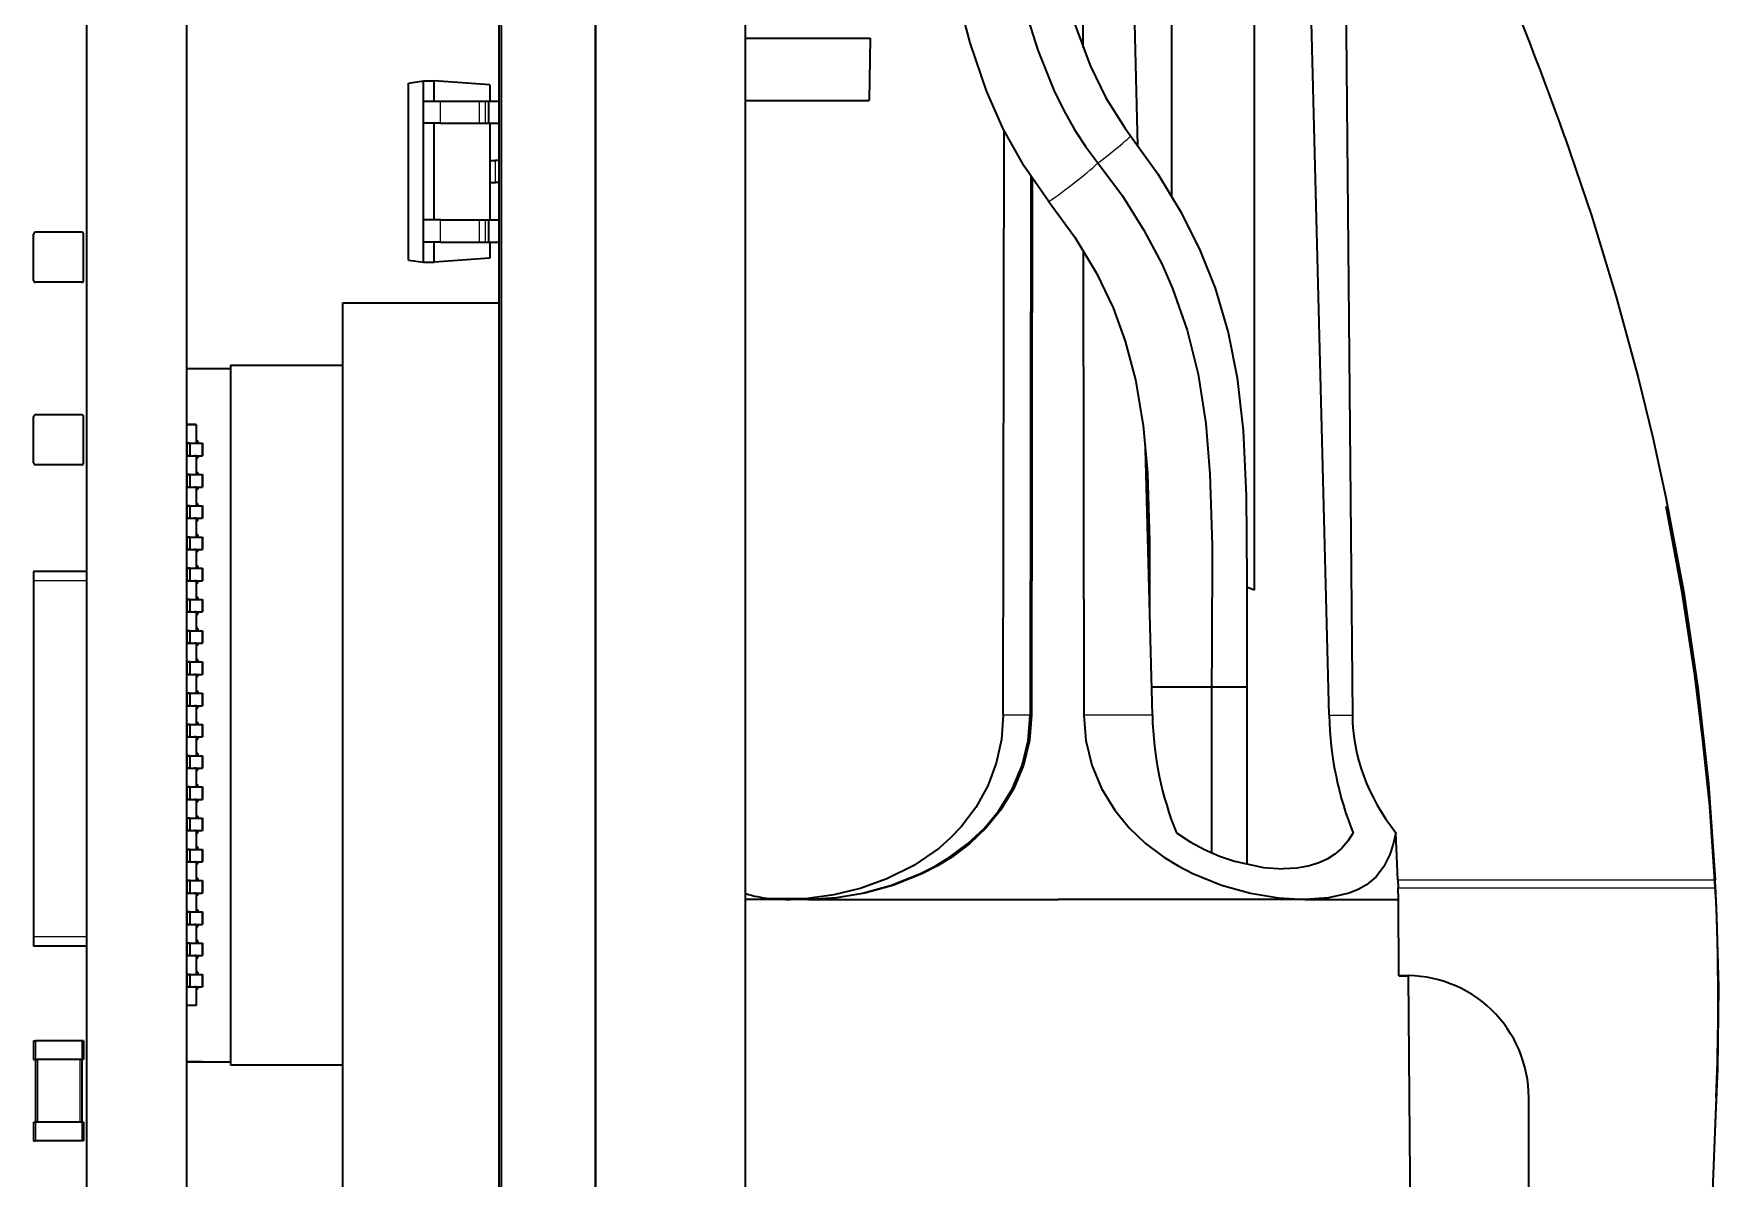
# Model space of a CAD drawing. Extents: x 370 to 946, y 143 to 764.
# Drawn here: x 582.49 to 609.45, y 654.5 to 672.83 of the extents above; entities that cross this region are included whole.
import ezdxf

# ---------------------------------------------------------------- set-up
doc = ezdxf.new("R2010")
doc.units = 0

msp = doc.modelspace()

# ---------------------------------------------------------------- linework, layer by layer
at = {"color": 7, "lineweight": 35, "ltscale": 0.152872}
msp.add_line((599.276, 678.719), (599.284, 672.604), dxfattribs=at)
at = {"color": 7, "lineweight": 35, "ltscale": 0.184614}
msp.add_line((600.165, 671.036), (599.978, 678.419), dxfattribs=at)
msp.add_line((600.165, 671.036), (599.978, 678.419), dxfattribs=at)
at = {"color": 7, "lineweight": 35, "ltscale": 0.204924}
msp.add_line((600.709, 670.222), (600.709, 678.419), dxfattribs=at)
at = {"color": 7, "lineweight": 35, "ltscale": 0.3625}
msp.add_line((602.025, 678.419), (602.025, 663.919), dxfattribs=at)
at = {"color": 7, "lineweight": 35, "ltscale": 0.412716}
msp.add_line((603.224, 661.915), (602.806, 678.419), dxfattribs=at)
at = {"color": 7, "lineweight": 35, "ltscale": 0.399861}
msp.add_line((603.452, 677.909), (603.598, 661.915), dxfattribs=at)
at = {"color": 7, "lineweight": 35}
for p, q in [((583.339, 647.419), (583.339, 676.419)), ((584.939, 647.419), (584.939, 676.419)), ((589.939, 647.419), (589.939, 676.419)), ((589.98, 647.419), (589.98, 676.419)), ((591.48, 676.419), (591.48, 647.419)), ((591.48, 647.419), (591.48, 676.419)), ((593.88, 676.419), (593.88, 647.419)), ((606.421, 630.908), (606.421, 655.795)), ((609.421, 655.795), (608.251, 626.669))]:
    msp.add_line(p, q, dxfattribs=at)
at = {"color": 7, "lineweight": 35, "ltscale": 0.05}
msp.add_line((593.88, 672.756), (595.88, 672.756), dxfattribs=at)
at = {"color": 7, "lineweight": 35, "ltscale": 0.025004}
msp.add_line((595.88, 672.756), (595.863, 671.756), dxfattribs=at)
at = {"color": 7, "lineweight": 35, "ltscale": 0.006059}
for p, q in [((588.489, 672.035), (588.729, 672.069)), ((588.489, 669.202), (588.729, 669.169))]:
    msp.add_line(p, q, dxfattribs=at)
at = {"color": 7, "lineweight": 35, "ltscale": 0.070813}
msp.add_line((588.489, 669.202), (588.489, 672.035), dxfattribs=at)
at = {"color": 7, "lineweight": 35, "ltscale": 0.004251}
for p, q in [((588.729, 672.069), (588.899, 672.069)), ((588.729, 669.169), (588.899, 669.169))]:
    msp.add_line(p, q, dxfattribs=at)
at = {"color": 7, "lineweight": 35, "ltscale": 0.008063}
for p, q in [((588.729, 671.746), (588.729, 672.069)), ((588.899, 671.746), (588.899, 672.069)), ((588.729, 669.169), (588.729, 669.491)), ((588.899, 669.169), (588.899, 669.491))]:
    msp.add_line(p, q, dxfattribs=at)
at = {"color": 7, "lineweight": 35, "ltscale": 0.022303}
for p, q in [((589.789, 672.006), (588.899, 672.069)), ((589.789, 669.231), (588.899, 669.169))]:
    msp.add_line(p, q, dxfattribs=at)
at = {"color": 7, "lineweight": 35, "ltscale": 0.006508}
for p, q in [((589.789, 672.006), (589.789, 671.746)), ((589.789, 669.491), (589.789, 669.231))]:
    msp.add_line(p, q, dxfattribs=at)
at = {"color": 7, "lineweight": 35, "ltscale": 0.00675}
for p, q in [((588.729, 671.746), (588.999, 671.746)), ((588.999, 671.391), (588.729, 671.391)), ((588.999, 669.846), (588.729, 669.846)), ((588.999, 669.491), (588.729, 669.491))]:
    msp.add_line(p, q, dxfattribs=at)
at = {"color": 7, "lineweight": 35, "ltscale": 0.008875}
for p, q in [((588.729, 671.391), (588.729, 671.746)), ((589.775, 671.391), (589.775, 671.746)), ((588.729, 669.491), (588.729, 669.846)), ((589.775, 669.491), (589.775, 669.846))]:
    msp.add_line(p, q, dxfattribs=at)
at = {"color": 7, "lineweight": 13, "ltscale": 0.008875}
for p, q in [((588.999, 671.391), (588.999, 671.746)), ((589.623, 671.391), (589.623, 671.746)), ((589.72, 671.391), (589.72, 671.746)), ((589.884, 670.441), (589.884, 670.796)), ((588.999, 669.491), (588.999, 669.846)), ((589.623, 669.491), (589.623, 669.846)), ((589.72, 669.491), (589.72, 669.846))]:
    msp.add_line(p, q, dxfattribs=at)
at = {"color": 7, "lineweight": 35, "ltscale": 0.015601}
for p, q in [((588.999, 671.746), (589.623, 671.746)), ((588.999, 671.391), (589.623, 671.391)), ((588.999, 669.846), (589.623, 669.846)), ((588.999, 669.491), (589.623, 669.491))]:
    msp.add_line(p, q, dxfattribs=at)
at = {"color": 7, "lineweight": 35, "ltscale": 0.002415}
for p, q in [((589.623, 671.746), (589.72, 671.746)), ((589.623, 671.391), (589.72, 671.391)), ((589.623, 669.846), (589.72, 669.846)), ((589.623, 669.491), (589.72, 669.491))]:
    msp.add_line(p, q, dxfattribs=at)
at = {"color": 7, "lineweight": 35, "ltscale": 0.001379}
for p, q in [((589.72, 671.746), (589.775, 671.746)), ((589.72, 671.391), (589.775, 671.391)), ((589.939, 670.796), (589.884, 670.796)), ((589.939, 670.441), (589.884, 670.441)), ((589.72, 669.846), (589.775, 669.846)), ((589.72, 669.491), (589.775, 669.491))]:
    msp.add_line(p, q, dxfattribs=at)
at = {"color": 7, "lineweight": 35, "ltscale": 0.004105}
for p, q in [((589.775, 671.746), (589.939, 671.746)), ((589.775, 671.391), (589.939, 671.391)), ((589.775, 669.846), (589.939, 669.846)), ((589.775, 669.491), (589.939, 669.491))]:
    msp.add_line(p, q, dxfattribs=at)
at = {"color": 7, "lineweight": 35, "ltscale": 0.049574}
msp.add_line((593.88, 671.756), (595.863, 671.756), dxfattribs=at)
at = {"color": 7, "lineweight": 35, "ltscale": 0.038625}
for p, q in [((588.729, 669.846), (588.729, 671.391)), ((588.899, 669.846), (588.899, 671.391)), ((589.789, 671.391), (589.789, 669.846))]:
    msp.add_line(p, q, dxfattribs=at)
at = {"color": 7, "lineweight": 35, "ltscale": 0.233881}
msp.add_line((598.008, 661.915), (598.024, 671.271), dxfattribs=at)
at = {"color": 7, "lineweight": 35, "ltscale": 0.002364}
for p, q in [((589.79, 670.796), (589.884, 670.796)), ((589.79, 670.441), (589.884, 670.441))]:
    msp.add_line(p, q, dxfattribs=at)
at = {"color": 7, "lineweight": 35, "ltscale": 0.215421}
msp.add_line((598.452, 670.533), (598.439, 661.916), dxfattribs=at)
at = {"color": 7, "lineweight": 35, "ltscale": 0.214665}
msp.add_line((598.473, 670.502), (598.46, 661.915), dxfattribs=at)
at = {"color": 7, "lineweight": 35, "ltscale": 0.0185}
for p, q in [((582.489, 668.876), (582.489, 669.616)), ((583.259, 669.646), (582.519, 669.646)), ((583.289, 668.876), (583.289, 669.616)), ((583.259, 668.846), (582.519, 668.846)), ((582.489, 665.955), (582.489, 666.695)), ((583.259, 666.725), (582.519, 666.725)), ((583.289, 665.955), (583.289, 666.695)), ((583.259, 665.925), (582.519, 665.925)), ((583.259, 656.704), (582.519, 656.704)), ((583.259, 656.404), (582.519, 656.404)), ((583.259, 655.404), (582.519, 655.404)), ((583.259, 655.104), (582.519, 655.104))]:
    msp.add_line(p, q, dxfattribs=at)
at = {"color": 7, "lineweight": 35, "ltscale": 0.186101}
msp.add_line((599.289, 669.359), (599.3, 661.915), dxfattribs=at)
at = {"color": 7, "lineweight": 35, "ltscale": 0.4}
msp.add_line((587.439, 652.519), (587.439, 668.519), dxfattribs=at)
at = {"color": 7, "lineweight": 35, "ltscale": 0.0625}
msp.add_line((587.439, 668.519), (589.939, 668.519), dxfattribs=at)
at = {"color": 7, "lineweight": 35, "ltscale": 0.0175}
for p, q in [((584.939, 667.469), (585.639, 667.469)), ((584.939, 667.469), (585.639, 667.469)), ((584.939, 656.369), (585.639, 656.369)), ((584.939, 656.369), (585.639, 656.369)), ((584.939, 656.369), (585.639, 656.369))]:
    msp.add_line(p, q, dxfattribs=at)
at = {"color": 7, "lineweight": 35, "ltscale": 0.022501}
msp.add_line((584.939, 666.569), (584.939, 667.469), dxfattribs=at)
msp.add_line((584.939, 666.569), (584.939, 667.469), dxfattribs=at)
at = {"color": 7, "lineweight": 35, "ltscale": 0.28}
msp.add_line((585.639, 667.519), (585.639, 656.319), dxfattribs=at)
at = {"color": 7, "lineweight": 35, "ltscale": 0.045}
for p, q in [((585.639, 667.519), (587.439, 667.519)), ((585.639, 656.319), (587.439, 656.319))]:
    msp.add_line(p, q, dxfattribs=at)
at = {"color": 7, "lineweight": 35, "ltscale": 0.003751}
for p, q in [((585.089, 666.569), (584.939, 666.569)), ((584.939, 666.569), (585.089, 666.569)), ((584.939, 666.569), (585.089, 666.569)), ((585.089, 666.569), (584.939, 666.569)), ((584.939, 666.569), (585.089, 666.569)), ((582.489, 664.219), (582.489, 664.069)), ((582.489, 658.369), (582.489, 658.219)), ((585.089, 657.269), (584.939, 657.269)), ((585.089, 657.269), (584.939, 657.269))]:
    msp.add_line(p, q, dxfattribs=at)
at = {"color": 7, "lineweight": 35, "ltscale": 0.006125}
for p, q in [((585.089, 666.569), (585.089, 666.324)), ((585.089, 666.569), (585.089, 666.324)), ((585.089, 657.514), (585.089, 657.269)), ((585.089, 657.514), (585.089, 657.269))]:
    msp.add_line(p, q, dxfattribs=at)
at = {"color": 7, "lineweight": 35, "ltscale": 0.001236}
for p, q in [((585.124, 666.289), (585.089, 666.324)), ((585.124, 666.289), (585.089, 666.324)), ((585.124, 666.289), (585.089, 666.324)), ((585.124, 665.789), (585.089, 665.824)), ((585.124, 665.789), (585.089, 665.824)), ((585.124, 665.789), (585.089, 665.824)), ((585.124, 665.289), (585.089, 665.324)), ((585.124, 665.289), (585.089, 665.324)), ((585.124, 665.289), (585.089, 665.324)), ((585.124, 664.789), (585.089, 664.824)), ((585.089, 664.824), (585.124, 664.789)), ((585.124, 664.789), (585.089, 664.824)), ((585.124, 664.289), (585.089, 664.324)), ((585.124, 664.289), (585.089, 664.324)), ((585.124, 664.289), (585.089, 664.324)), ((585.124, 663.789), (585.089, 663.824)), ((585.089, 663.824), (585.124, 663.789)), ((585.124, 663.789), (585.089, 663.824)), ((585.124, 663.289), (585.089, 663.324)), ((585.124, 663.289), (585.089, 663.324)), ((585.124, 663.289), (585.089, 663.324)), ((585.124, 662.789), (585.089, 662.824)), ((585.124, 662.789), (585.089, 662.824)), ((585.124, 662.789), (585.089, 662.824)), ((585.124, 662.289), (585.089, 662.324)), ((585.124, 662.289), (585.089, 662.324)), ((585.124, 662.289), (585.089, 662.324)), ((585.124, 661.789), (585.089, 661.824)), ((585.124, 661.789), (585.089, 661.824)), ((585.124, 661.789), (585.089, 661.824)), ((585.124, 661.289), (585.089, 661.324)), ((585.124, 661.289), (585.089, 661.324)), ((585.124, 661.289), (585.089, 661.324)), ((585.124, 660.789), (585.089, 660.824)), ((585.124, 660.789), (585.089, 660.824)), ((585.124, 660.789), (585.089, 660.824)), ((585.124, 660.289), (585.089, 660.324)), ((585.124, 660.289), (585.089, 660.324)), ((585.124, 660.289), (585.089, 660.324)), ((585.124, 659.789), (585.089, 659.824)), ((585.124, 659.789), (585.089, 659.824)), ((585.124, 659.789), (585.089, 659.824)), ((585.124, 659.289), (585.089, 659.324)), ((585.124, 659.289), (585.089, 659.324)), ((585.124, 659.289), (585.089, 659.324)), ((585.124, 658.789), (585.089, 658.824)), ((585.124, 658.789), (585.089, 658.824)), ((585.124, 658.789), (585.089, 658.824)), ((585.124, 658.289), (585.089, 658.324)), ((585.124, 658.289), (585.089, 658.324)), ((585.124, 658.289), (585.089, 658.324)), ((585.124, 657.789), (585.089, 657.824)), ((585.124, 657.789), (585.089, 657.824)), ((585.124, 657.789), (585.089, 657.824))]:
    msp.add_line(p, q, dxfattribs=at)
at = {"color": 7, "lineweight": 35, "ltscale": 0.001375}
for p, q in [((585.089, 666.324), (585.089, 666.269)), ((585.089, 666.324), (585.089, 666.269)), ((585.089, 666.069), (585.089, 666.014)), ((585.089, 666.069), (585.089, 666.014)), ((585.089, 665.824), (585.089, 665.769)), ((585.089, 665.824), (585.089, 665.769)), ((585.089, 665.569), (585.089, 665.514)), ((585.089, 665.569), (585.089, 665.514)), ((585.089, 665.324), (585.089, 665.269)), ((585.089, 665.324), (585.089, 665.269)), ((585.089, 665.069), (585.089, 665.014)), ((585.089, 665.069), (585.089, 665.014)), ((585.089, 664.824), (585.089, 664.769)), ((585.089, 664.824), (585.089, 664.769)), ((585.089, 664.569), (585.089, 664.514)), ((585.089, 664.569), (585.089, 664.514)), ((585.089, 664.324), (585.089, 664.269)), ((585.089, 664.324), (585.089, 664.269)), ((585.089, 664.069), (585.089, 664.014)), ((585.089, 664.069), (585.089, 664.014)), ((585.089, 663.824), (585.089, 663.769)), ((585.089, 663.824), (585.089, 663.769)), ((585.089, 663.569), (585.089, 663.514)), ((585.089, 663.569), (585.089, 663.514)), ((585.089, 663.324), (585.089, 663.269)), ((585.089, 663.324), (585.089, 663.269)), ((585.089, 663.069), (585.089, 663.014)), ((585.089, 663.069), (585.089, 663.014)), ((585.089, 662.824), (585.089, 662.769)), ((585.089, 662.824), (585.089, 662.769)), ((585.089, 662.569), (585.089, 662.514)), ((585.089, 662.569), (585.089, 662.514)), ((585.089, 662.324), (585.089, 662.269)), ((585.089, 662.324), (585.089, 662.269)), ((585.089, 662.069), (585.089, 662.014)), ((585.089, 662.069), (585.089, 662.014)), ((585.089, 661.824), (585.089, 661.769)), ((585.089, 661.824), (585.089, 661.769)), ((585.089, 661.569), (585.089, 661.514)), ((585.089, 661.569), (585.089, 661.514)), ((585.089, 661.324), (585.089, 661.269)), ((585.089, 661.324), (585.089, 661.269)), ((585.089, 661.069), (585.089, 661.014)), ((585.089, 661.069), (585.089, 661.014)), ((585.089, 660.824), (585.089, 660.769)), ((585.089, 660.824), (585.089, 660.769)), ((585.089, 660.569), (585.089, 660.514)), ((585.089, 660.569), (585.089, 660.514)), ((585.089, 660.324), (585.089, 660.269)), ((585.089, 660.324), (585.089, 660.269)), ((585.089, 660.069), (585.089, 660.014)), ((585.089, 660.069), (585.089, 660.014)), ((585.089, 659.824), (585.089, 659.769)), ((585.089, 659.824), (585.089, 659.769)), ((585.089, 659.569), (585.089, 659.514)), ((585.089, 659.569), (585.089, 659.514)), ((585.089, 659.324), (585.089, 659.269)), ((585.089, 659.324), (585.089, 659.269)), ((585.089, 659.069), (585.089, 659.014)), ((585.089, 659.069), (585.089, 659.014)), ((585.089, 658.824), (585.089, 658.769)), ((585.089, 658.824), (585.089, 658.769)), ((585.089, 658.569), (585.089, 658.514)), ((585.089, 658.569), (585.089, 658.514)), ((585.089, 658.324), (585.089, 658.269)), ((585.089, 658.324), (585.089, 658.269)), ((585.089, 658.069), (585.089, 658.014)), ((585.089, 658.069), (585.089, 658.014)), ((585.089, 657.824), (585.089, 657.769)), ((585.089, 657.824), (585.089, 657.769)), ((585.089, 657.569), (585.089, 657.514)), ((585.089, 657.569), (585.089, 657.514))]:
    msp.add_line(p, q, dxfattribs=at)
at = {"color": 7, "lineweight": 35, "ltscale": 0.00125}
for p, q in [((584.989, 666.269), (584.939, 666.269)), ((584.939, 666.269), (584.989, 666.269)), ((584.989, 666.069), (584.939, 666.069)), ((584.939, 666.069), (584.989, 666.069)), ((584.939, 666.069), (584.989, 666.069)), ((584.989, 665.769), (584.939, 665.769)), ((584.939, 665.769), (584.989, 665.769)), ((584.989, 665.569), (584.939, 665.569)), ((584.939, 665.569), (584.989, 665.569)), ((584.939, 665.569), (584.989, 665.569)), ((584.989, 665.269), (584.939, 665.269)), ((584.939, 665.269), (584.989, 665.269)), ((584.989, 665.069), (584.939, 665.069)), ((584.939, 665.069), (584.989, 665.069)), ((584.939, 665.069), (584.989, 665.069)), ((584.989, 664.769), (584.939, 664.769)), ((584.939, 664.769), (584.989, 664.769)), ((584.939, 664.569), (584.989, 664.569)), ((584.989, 664.569), (584.939, 664.569)), ((584.939, 664.569), (584.989, 664.569)), ((584.989, 664.269), (584.939, 664.269)), ((584.939, 664.269), (584.989, 664.269)), ((584.989, 664.069), (584.939, 664.069)), ((584.939, 664.069), (584.989, 664.069)), ((584.939, 664.069), (584.989, 664.069)), ((584.989, 663.769), (584.939, 663.769)), ((584.939, 663.769), (584.989, 663.769)), ((584.989, 663.569), (584.939, 663.569)), ((584.939, 663.569), (584.989, 663.569)), ((584.939, 663.569), (584.989, 663.569)), ((584.939, 663.269), (584.989, 663.269)), ((584.989, 663.269), (584.939, 663.269)), ((584.939, 663.069), (584.989, 663.069)), ((584.989, 663.069), (584.939, 663.069)), ((584.939, 663.069), (584.989, 663.069)), ((584.989, 662.769), (584.939, 662.769)), ((584.939, 662.769), (584.989, 662.769)), ((584.939, 662.569), (584.989, 662.569)), ((584.939, 662.569), (584.989, 662.569)), ((584.989, 662.569), (584.939, 662.569)), ((584.989, 662.269), (584.939, 662.269)), ((584.939, 662.269), (584.989, 662.269)), ((584.989, 662.069), (584.939, 662.069)), ((584.939, 662.069), (584.989, 662.069)), ((584.939, 662.069), (584.989, 662.069)), ((584.989, 661.769), (584.939, 661.769)), ((584.939, 661.769), (584.989, 661.769)), ((584.989, 661.569), (584.939, 661.569)), ((584.939, 661.569), (584.989, 661.569)), ((584.939, 661.569), (584.989, 661.569)), ((584.939, 661.269), (584.989, 661.269)), ((584.989, 661.269), (584.939, 661.269)), ((584.939, 661.069), (584.989, 661.069)), ((584.939, 661.069), (584.989, 661.069)), ((584.989, 661.069), (584.939, 661.069)), ((584.939, 660.769), (584.989, 660.769)), ((584.989, 660.769), (584.939, 660.769)), ((584.939, 660.569), (584.989, 660.569)), ((584.939, 660.569), (584.989, 660.569)), ((584.989, 660.569), (584.939, 660.569)), ((584.939, 660.269), (584.989, 660.269)), ((584.989, 660.269), (584.939, 660.269)), ((584.939, 660.069), (584.989, 660.069)), ((584.939, 660.069), (584.989, 660.069)), ((584.989, 660.069), (584.939, 660.069)), ((584.939, 659.769), (584.989, 659.769)), ((584.989, 659.769), (584.939, 659.769)), ((584.939, 659.569), (584.989, 659.569)), ((584.939, 659.569), (584.989, 659.569)), ((584.989, 659.569), (584.939, 659.569)), ((584.989, 659.269), (584.939, 659.269)), ((584.939, 659.269), (584.989, 659.269)), ((584.989, 659.069), (584.939, 659.069)), ((584.939, 659.069), (584.989, 659.069)), ((584.939, 659.069), (584.989, 659.069)), ((584.989, 658.769), (584.939, 658.769)), ((584.939, 658.769), (584.989, 658.769)), ((584.989, 658.569), (584.939, 658.569)), ((584.939, 658.569), (584.989, 658.569)), ((584.939, 658.569), (584.989, 658.569)), ((584.989, 658.269), (584.939, 658.269)), ((584.939, 658.269), (584.989, 658.269)), ((584.989, 658.069), (584.939, 658.069)), ((584.939, 658.069), (584.989, 658.069)), ((584.939, 658.069), (584.989, 658.069)), ((584.989, 657.769), (584.939, 657.769)), ((584.939, 657.769), (584.989, 657.769)), ((584.989, 657.569), (584.939, 657.569)), ((584.939, 657.569), (584.989, 657.569)), ((584.939, 657.569), (584.989, 657.569))]:
    msp.add_line(p, q, dxfattribs=at)
at = {"color": 7, "lineweight": 35, "ltscale": 0.005}
for p, q in [((584.939, 666.269), (584.939, 666.069)), ((584.939, 666.269), (584.939, 666.069)), ((584.989, 666.269), (585.189, 666.269)), ((584.989, 666.269), (584.989, 666.069)), ((584.989, 666.269), (584.989, 666.069)), ((584.989, 666.269), (585.189, 666.269)), ((584.989, 666.069), (585.189, 666.069)), ((584.989, 666.069), (585.189, 666.069)), ((585.189, 666.269), (585.189, 666.069)), ((585.189, 666.269), (585.189, 666.069)), ((585.189, 666.069), (585.189, 666.269)), ((584.939, 665.769), (584.939, 665.569)), ((584.939, 665.769), (584.939, 665.569)), ((584.989, 665.769), (585.189, 665.769)), ((584.989, 665.769), (584.989, 665.569)), ((584.989, 665.769), (585.189, 665.769)), ((584.989, 665.769), (584.989, 665.569)), ((585.189, 665.769), (585.189, 665.569)), ((585.189, 665.769), (585.189, 665.569)), ((585.189, 665.569), (585.189, 665.769)), ((584.989, 665.569), (585.189, 665.569)), ((584.989, 665.569), (585.189, 665.569)), ((584.939, 665.269), (584.939, 665.069)), ((584.939, 665.269), (584.939, 665.069)), ((584.989, 665.269), (585.189, 665.269)), ((584.989, 665.269), (584.989, 665.069)), ((584.989, 665.269), (585.189, 665.269)), ((584.989, 665.269), (584.989, 665.069)), ((585.189, 665.269), (585.189, 665.069)), ((585.189, 665.269), (585.189, 665.069)), ((585.189, 665.069), (585.189, 665.269)), ((584.989, 665.069), (585.189, 665.069)), ((584.989, 665.069), (585.189, 665.069)), ((584.939, 664.769), (584.939, 664.569)), ((584.939, 664.769), (584.939, 664.569)), ((584.989, 664.769), (585.189, 664.769)), ((584.989, 664.769), (584.989, 664.569)), ((584.989, 664.769), (585.189, 664.769)), ((584.989, 664.769), (584.989, 664.569)), ((585.189, 664.769), (585.189, 664.569)), ((585.189, 664.769), (585.189, 664.569)), ((585.189, 664.569), (585.189, 664.769)), ((584.989, 664.569), (585.189, 664.569)), ((584.989, 664.569), (585.189, 664.569)), ((584.939, 664.269), (584.939, 664.069)), ((584.939, 664.269), (584.939, 664.069)), ((584.989, 664.269), (585.189, 664.269)), ((584.989, 664.269), (584.989, 664.069)), ((584.989, 664.269), (585.189, 664.269)), ((584.989, 664.269), (584.989, 664.069)), ((585.189, 664.269), (585.189, 664.069)), ((585.189, 664.269), (585.189, 664.069)), ((585.189, 664.069), (585.189, 664.269)), ((584.989, 664.069), (585.189, 664.069)), ((584.989, 664.069), (585.189, 664.069)), ((584.939, 663.769), (584.939, 663.569)), ((584.939, 663.769), (584.939, 663.569)), ((584.989, 663.769), (585.189, 663.769)), ((584.989, 663.769), (584.989, 663.569)), ((584.989, 663.769), (585.189, 663.769)), ((584.989, 663.769), (584.989, 663.569)), ((585.189, 663.769), (585.189, 663.569)), ((585.189, 663.769), (585.189, 663.569)), ((585.189, 663.569), (585.189, 663.769)), ((584.989, 663.569), (585.189, 663.569)), ((584.989, 663.569), (585.189, 663.569)), ((584.939, 663.269), (584.939, 663.069)), ((584.939, 663.269), (584.939, 663.069)), ((584.989, 663.269), (584.989, 663.069)), ((584.989, 663.269), (584.989, 663.069)), ((584.989, 663.269), (585.189, 663.269)), ((584.989, 663.269), (585.189, 663.269)), ((585.189, 663.269), (585.189, 663.069)), ((585.189, 663.269), (585.189, 663.069)), ((585.189, 663.069), (585.189, 663.269)), ((584.989, 663.069), (585.189, 663.069)), ((584.989, 663.069), (585.189, 663.069)), ((584.939, 662.769), (584.939, 662.569)), ((584.939, 662.769), (584.939, 662.569)), ((584.989, 662.769), (585.189, 662.769)), ((584.989, 662.769), (584.989, 662.569)), ((584.989, 662.769), (584.989, 662.569)), ((584.989, 662.769), (585.189, 662.769)), ((584.989, 662.569), (585.189, 662.569)), ((584.989, 662.569), (585.189, 662.569)), ((585.189, 662.769), (585.189, 662.569)), ((585.189, 662.769), (585.189, 662.569)), ((585.189, 662.569), (585.189, 662.769)), ((584.939, 662.269), (584.939, 662.069)), ((584.939, 662.269), (584.939, 662.069)), ((584.989, 662.269), (585.189, 662.269)), ((584.989, 662.269), (584.989, 662.069)), ((584.989, 662.269), (584.989, 662.069)), ((584.989, 662.269), (585.189, 662.269)), ((585.189, 662.269), (585.189, 662.069)), ((585.189, 662.269), (585.189, 662.069)), ((585.189, 662.069), (585.189, 662.269)), ((584.989, 662.069), (585.189, 662.069)), ((584.989, 662.069), (585.189, 662.069)), ((584.939, 661.769), (584.939, 661.569)), ((584.939, 661.769), (584.939, 661.569)), ((584.989, 661.769), (585.189, 661.769)), ((584.989, 661.769), (584.989, 661.569)), ((584.989, 661.769), (584.989, 661.569)), ((584.989, 661.769), (585.189, 661.769)), ((585.189, 661.769), (585.189, 661.569)), ((585.189, 661.769), (585.189, 661.569)), ((585.189, 661.569), (585.189, 661.769)), ((584.989, 661.569), (585.189, 661.569)), ((584.989, 661.569), (585.189, 661.569)), ((584.939, 661.269), (584.939, 661.069)), ((584.939, 661.269), (584.939, 661.069)), ((584.989, 661.269), (584.989, 661.069)), ((584.989, 661.269), (584.989, 661.069)), ((584.989, 661.269), (585.189, 661.269)), ((584.989, 661.269), (585.189, 661.269)), ((585.189, 661.269), (585.189, 661.069)), ((585.189, 661.269), (585.189, 661.069)), ((585.189, 661.069), (585.189, 661.269)), ((584.989, 661.069), (585.189, 661.069)), ((584.989, 661.069), (585.189, 661.069)), ((584.939, 660.769), (584.939, 660.569)), ((584.939, 660.769), (584.939, 660.569)), ((584.989, 660.769), (584.989, 660.569)), ((584.989, 660.769), (584.989, 660.569)), ((584.989, 660.769), (585.189, 660.769)), ((584.989, 660.769), (585.189, 660.769)), ((585.189, 660.769), (585.189, 660.569)), ((585.189, 660.769), (585.189, 660.569)), ((585.189, 660.569), (585.189, 660.769)), ((584.989, 660.569), (585.189, 660.569)), ((584.989, 660.569), (585.189, 660.569)), ((584.939, 660.269), (584.939, 660.069)), ((584.939, 660.269), (584.939, 660.069)), ((584.989, 660.269), (584.989, 660.069)), ((584.989, 660.269), (585.189, 660.269)), ((584.989, 660.269), (584.989, 660.069)), ((584.989, 660.269), (585.189, 660.269)), ((585.189, 660.269), (585.189, 660.069)), ((585.189, 660.269), (585.189, 660.069)), ((585.189, 660.069), (585.189, 660.269)), ((584.989, 660.069), (585.189, 660.069)), ((584.989, 660.069), (585.189, 660.069)), ((584.939, 659.769), (584.939, 659.569)), ((584.939, 659.769), (584.939, 659.569)), ((584.989, 659.769), (584.989, 659.569)), ((584.989, 659.769), (585.189, 659.769)), ((584.989, 659.769), (584.989, 659.569)), ((584.989, 659.769), (585.189, 659.769)), ((584.989, 659.569), (585.189, 659.569)), ((584.989, 659.569), (585.189, 659.569)), ((585.189, 659.769), (585.189, 659.569)), ((585.189, 659.769), (585.189, 659.569)), ((585.189, 659.569), (585.189, 659.769)), ((584.939, 659.269), (584.939, 659.069)), ((584.939, 659.269), (584.939, 659.069)), ((584.989, 659.269), (585.189, 659.269)), ((584.989, 659.269), (584.989, 659.069)), ((584.989, 659.269), (584.989, 659.069)), ((584.989, 659.269), (585.189, 659.269)), ((584.989, 659.069), (585.189, 659.069)), ((584.989, 659.069), (585.189, 659.069)), ((585.189, 659.069), (585.189, 659.269)), ((585.189, 659.269), (585.189, 659.069)), ((585.189, 659.269), (585.189, 659.069)), ((584.939, 658.769), (584.939, 658.569)), ((584.939, 658.769), (584.939, 658.569)), ((584.989, 658.769), (585.189, 658.769)), ((584.989, 658.769), (584.989, 658.569)), ((584.989, 658.769), (585.189, 658.769)), ((584.989, 658.769), (584.989, 658.569)), ((585.189, 658.569), (585.189, 658.769)), ((585.189, 658.769), (585.189, 658.569)), ((585.189, 658.769), (585.189, 658.569)), ((584.989, 658.569), (585.189, 658.569)), ((584.989, 658.569), (585.189, 658.569)), ((584.939, 658.269), (584.939, 658.069)), ((584.939, 658.269), (584.939, 658.069)), ((584.989, 658.269), (585.189, 658.269)), ((584.989, 658.269), (584.989, 658.069)), ((584.989, 658.269), (584.989, 658.069)), ((584.989, 658.269), (585.189, 658.269)), ((585.189, 658.069), (585.189, 658.269)), ((585.189, 658.269), (585.189, 658.069)), ((585.189, 658.269), (585.189, 658.069)), ((584.989, 658.069), (585.189, 658.069)), ((584.989, 658.069), (585.189, 658.069)), ((584.939, 657.769), (584.939, 657.569)), ((584.939, 657.769), (584.939, 657.569)), ((584.989, 657.769), (585.189, 657.769)), ((584.989, 657.769), (584.989, 657.569)), ((584.989, 657.769), (585.189, 657.769)), ((584.989, 657.769), (584.989, 657.569)), ((585.189, 657.569), (585.189, 657.769)), ((585.189, 657.769), (585.189, 657.569)), ((585.189, 657.769), (585.189, 657.569)), ((584.989, 657.569), (585.189, 657.569)), ((584.989, 657.569), (585.189, 657.569))]:
    msp.add_line(p, q, dxfattribs=at)
at = {"color": 7, "lineweight": 35, "ltscale": 0.003038}
for p, q in [((584.939, 666.069), (585.061, 666.069)), ((584.939, 666.069), (585.061, 666.069)), ((584.939, 665.569), (585.061, 665.569)), ((584.939, 665.569), (585.061, 665.569)), ((584.939, 665.069), (585.061, 665.069)), ((584.939, 665.069), (585.061, 665.069)), ((584.939, 664.569), (585.061, 664.569)), ((584.939, 664.569), (585.061, 664.569)), ((584.939, 664.069), (585.061, 664.069)), ((584.939, 664.069), (585.061, 664.069)), ((584.939, 663.569), (585.061, 663.569)), ((584.939, 663.569), (585.061, 663.569)), ((584.939, 663.069), (585.061, 663.069)), ((584.939, 663.069), (585.061, 663.069)), ((584.939, 662.569), (585.061, 662.569)), ((584.939, 662.569), (585.061, 662.569)), ((584.939, 662.069), (585.061, 662.069)), ((584.939, 662.069), (585.061, 662.069)), ((584.939, 661.569), (585.061, 661.569)), ((584.939, 661.569), (585.061, 661.569)), ((584.939, 661.069), (585.061, 661.069)), ((584.939, 661.069), (585.061, 661.069)), ((584.939, 660.569), (585.061, 660.569)), ((584.939, 660.569), (585.061, 660.569)), ((584.939, 660.069), (585.061, 660.069)), ((584.939, 660.069), (585.061, 660.069)), ((584.939, 659.569), (585.061, 659.569)), ((584.939, 659.569), (585.061, 659.569)), ((584.939, 659.069), (585.061, 659.069)), ((584.939, 659.069), (585.061, 659.069)), ((584.939, 658.569), (585.061, 658.569)), ((584.939, 658.569), (585.061, 658.569)), ((584.939, 658.069), (585.061, 658.069)), ((584.939, 658.069), (585.061, 658.069)), ((584.939, 657.569), (585.061, 657.569)), ((584.939, 657.569), (585.061, 657.569))]:
    msp.add_line(p, q, dxfattribs=at)
at = {"color": 7, "lineweight": 35, "ltscale": 0.002504}
for p, q in [((584.989, 666.069), (585.09, 666.069)), ((584.989, 665.569), (585.09, 665.569)), ((584.989, 664.569), (585.09, 664.569)), ((584.989, 663.569), (585.09, 663.569)), ((584.989, 663.069), (585.09, 663.069)), ((584.989, 662.569), (585.09, 662.569)), ((584.989, 662.069), (585.09, 662.069)), ((584.989, 661.569), (585.09, 661.569)), ((584.989, 661.069), (585.09, 661.069)), ((584.989, 660.569), (585.09, 660.569)), ((584.989, 660.069), (585.09, 660.069)), ((584.989, 659.569), (585.09, 659.569)), ((584.989, 659.069), (585.09, 659.069)), ((584.989, 658.569), (585.09, 658.569)), ((584.989, 658.069), (585.09, 658.069)), ((584.989, 657.569), (585.09, 657.569))]:
    msp.add_line(p, q, dxfattribs=at)
at = {"color": 7, "lineweight": 35, "ltscale": 0.000712585}
for p, q in [((585.061, 666.069), (585.089, 666.069)), ((585.089, 666.069), (585.061, 666.069)), ((585.061, 665.569), (585.089, 665.569)), ((585.089, 665.569), (585.061, 665.569)), ((585.061, 665.069), (585.089, 665.069)), ((585.089, 665.069), (585.061, 665.069)), ((585.061, 664.569), (585.089, 664.569)), ((585.089, 664.569), (585.061, 664.569)), ((585.061, 664.069), (585.089, 664.069)), ((585.089, 664.069), (585.061, 664.069)), ((585.061, 663.569), (585.089, 663.569)), ((585.089, 663.569), (585.061, 663.569)), ((585.089, 663.069), (585.061, 663.069)), ((585.061, 663.069), (585.089, 663.069)), ((585.061, 662.569), (585.089, 662.569)), ((585.089, 662.569), (585.061, 662.569)), ((585.061, 662.069), (585.089, 662.069)), ((585.089, 662.069), (585.061, 662.069)), ((585.061, 661.569), (585.089, 661.569)), ((585.089, 661.569), (585.061, 661.569)), ((585.089, 661.069), (585.061, 661.069)), ((585.061, 661.069), (585.089, 661.069)), ((585.089, 660.569), (585.061, 660.569)), ((585.061, 660.569), (585.089, 660.569)), ((585.089, 660.069), (585.061, 660.069)), ((585.061, 660.069), (585.089, 660.069)), ((585.089, 659.569), (585.061, 659.569)), ((585.061, 659.569), (585.089, 659.569)), ((585.061, 659.069), (585.089, 659.069)), ((585.089, 659.069), (585.061, 659.069)), ((585.061, 658.569), (585.089, 658.569)), ((585.089, 658.569), (585.061, 658.569)), ((585.061, 658.069), (585.089, 658.069)), ((585.089, 658.069), (585.061, 658.069)), ((585.061, 657.569), (585.089, 657.569)), ((585.089, 657.569), (585.061, 657.569))]:
    msp.add_line(p, q, dxfattribs=at)
at = {"color": 7, "lineweight": 35, "ltscale": 0.000874394}
for p, q in [((585.089, 666.069), (585.124, 666.068)), ((585.089, 665.569), (585.124, 665.568)), ((585.089, 664.769), (585.124, 664.769)), ((585.089, 663.769), (585.124, 663.769)), ((585.089, 658.569), (585.124, 658.568)), ((585.089, 658.069), (585.124, 658.068)), ((585.089, 657.569), (585.124, 657.568))]:
    msp.add_line(p, q, dxfattribs=at)
at = {"color": 7, "lineweight": 35, "ltscale": 0.00127}
for p, q in [((585.089, 666.014), (585.124, 666.05)), ((585.124, 666.05), (585.089, 666.014)), ((585.089, 665.514), (585.124, 665.55)), ((585.124, 665.55), (585.089, 665.514)), ((585.124, 664.787), (585.089, 664.824)), ((585.124, 663.787), (585.089, 663.824)), ((585.124, 659.05), (585.089, 659.014)), ((585.124, 658.55), (585.089, 658.514)), ((585.089, 658.514), (585.124, 658.55)), ((585.089, 658.014), (585.124, 658.05)), ((585.089, 657.514), (585.124, 657.55))]:
    msp.add_line(p, q, dxfattribs=at)
at = {"color": 7, "lineweight": 35, "ltscale": 0.001238}
for p, q in [((585.089, 666.014), (585.124, 666.049)), ((585.089, 666.014), (585.124, 666.049)), ((585.089, 665.514), (585.124, 665.549)), ((585.089, 665.514), (585.124, 665.549)), ((585.089, 665.014), (585.124, 665.049)), ((585.089, 665.014), (585.124, 665.049)), ((585.089, 664.514), (585.124, 664.549)), ((585.089, 664.514), (585.124, 664.549)), ((585.089, 664.014), (585.124, 664.049)), ((585.089, 664.014), (585.124, 664.049)), ((585.089, 663.514), (585.124, 663.549)), ((585.089, 663.514), (585.124, 663.549)), ((585.089, 663.014), (585.124, 663.049)), ((585.089, 663.014), (585.124, 663.049)), ((585.089, 662.514), (585.124, 662.549)), ((585.089, 662.514), (585.124, 662.549)), ((585.089, 662.014), (585.124, 662.049)), ((585.089, 662.014), (585.124, 662.049)), ((585.089, 661.514), (585.124, 661.549)), ((585.089, 661.514), (585.124, 661.549)), ((585.089, 661.014), (585.124, 661.049)), ((585.089, 661.014), (585.124, 661.049)), ((585.089, 660.514), (585.124, 660.549)), ((585.089, 660.514), (585.124, 660.549)), ((585.089, 660.014), (585.124, 660.049)), ((585.089, 660.014), (585.124, 660.049)), ((585.089, 659.514), (585.124, 659.549)), ((585.089, 659.514), (585.124, 659.549)), ((585.089, 659.014), (585.124, 659.049)), ((585.089, 659.014), (585.124, 659.049)), ((585.089, 658.514), (585.124, 658.549)), ((585.089, 658.514), (585.124, 658.549)), ((585.089, 658.014), (585.124, 658.049)), ((585.089, 658.014), (585.124, 658.049)), ((585.089, 657.514), (585.124, 657.549)), ((585.089, 657.514), (585.124, 657.549))]:
    msp.add_line(p, q, dxfattribs=at)
at = {"color": 7, "lineweight": 35, "ltscale": 0.00036253}
for p, q in [((585.114, 666.299), (585.124, 666.289)), ((585.114, 665.799), (585.124, 665.789)), ((585.114, 665.299), (585.124, 665.289)), ((585.114, 664.299), (585.124, 664.289)), ((585.114, 663.299), (585.124, 663.289)), ((585.114, 662.799), (585.124, 662.789)), ((585.114, 662.299), (585.124, 662.289)), ((585.114, 661.799), (585.124, 661.789)), ((585.114, 661.299), (585.124, 661.289)), ((585.114, 660.799), (585.124, 660.789)), ((585.114, 660.299), (585.124, 660.289)), ((585.114, 659.799), (585.124, 659.789)), ((585.114, 659.299), (585.124, 659.289)), ((585.114, 658.799), (585.124, 658.789)), ((585.114, 658.299), (585.124, 658.289))]:
    msp.add_line(p, q, dxfattribs=at)
at = {"color": 7, "lineweight": 35, "ltscale": 0.000500488}
for p, q in [((585.124, 666.269), (585.124, 666.289)), ((585.124, 666.269), (585.124, 666.289)), ((585.124, 665.769), (585.124, 665.789)), ((585.124, 665.769), (585.124, 665.789)), ((585.124, 665.269), (585.124, 665.289)), ((585.124, 665.269), (585.124, 665.289)), ((585.124, 664.769), (585.124, 664.789)), ((585.124, 664.769), (585.124, 664.789)), ((585.124, 664.269), (585.124, 664.289)), ((585.124, 664.269), (585.124, 664.289)), ((585.124, 663.769), (585.124, 663.789)), ((585.124, 663.769), (585.124, 663.789)), ((585.124, 663.269), (585.124, 663.289)), ((585.124, 663.269), (585.124, 663.289)), ((585.124, 662.769), (585.124, 662.789)), ((585.124, 662.769), (585.124, 662.789)), ((585.124, 662.269), (585.124, 662.289)), ((585.124, 662.269), (585.124, 662.289)), ((585.124, 661.769), (585.124, 661.789)), ((585.124, 661.769), (585.124, 661.789)), ((585.124, 661.269), (585.124, 661.289)), ((585.124, 661.269), (585.124, 661.289)), ((585.124, 660.769), (585.124, 660.789)), ((585.124, 660.769), (585.124, 660.789)), ((585.124, 660.269), (585.124, 660.289)), ((585.124, 660.269), (585.124, 660.289)), ((585.124, 659.769), (585.124, 659.789)), ((585.124, 659.769), (585.124, 659.789)), ((585.124, 659.269), (585.124, 659.289)), ((585.124, 659.269), (585.124, 659.289)), ((585.124, 658.769), (585.124, 658.789)), ((585.124, 658.769), (585.124, 658.789)), ((585.124, 658.269), (585.124, 658.289)), ((585.124, 658.269), (585.124, 658.289)), ((585.124, 657.769), (585.124, 657.789)), ((585.124, 657.769), (585.124, 657.789))]:
    msp.add_line(p, q, dxfattribs=at)
at = {"color": 7, "lineweight": 35, "ltscale": 0.000498962}
for p, q in [((585.124, 666.049), (585.124, 666.069)), ((585.124, 666.049), (585.124, 666.069)), ((585.124, 665.549), (585.124, 665.569)), ((585.124, 665.549), (585.124, 665.569)), ((585.124, 665.049), (585.124, 665.069)), ((585.124, 665.049), (585.124, 665.069)), ((585.124, 664.549), (585.124, 664.569)), ((585.124, 664.549), (585.124, 664.569)), ((585.124, 664.049), (585.124, 664.069)), ((585.124, 664.049), (585.124, 664.069)), ((585.124, 663.549), (585.124, 663.569)), ((585.124, 663.549), (585.124, 663.569)), ((585.124, 663.049), (585.124, 663.069)), ((585.124, 663.049), (585.124, 663.069)), ((585.124, 662.549), (585.124, 662.569)), ((585.124, 662.549), (585.124, 662.569)), ((585.124, 662.049), (585.124, 662.069)), ((585.124, 662.049), (585.124, 662.069)), ((585.124, 661.549), (585.124, 661.569)), ((585.124, 661.549), (585.124, 661.569)), ((585.124, 661.049), (585.124, 661.069)), ((585.124, 661.049), (585.124, 661.069)), ((585.124, 660.549), (585.124, 660.569)), ((585.124, 660.549), (585.124, 660.569)), ((585.124, 660.049), (585.124, 660.069)), ((585.124, 660.049), (585.124, 660.069)), ((585.124, 659.549), (585.124, 659.569)), ((585.124, 659.549), (585.124, 659.569)), ((585.124, 659.049), (585.124, 659.069)), ((585.124, 659.049), (585.124, 659.069)), ((585.124, 658.549), (585.124, 658.569)), ((585.124, 658.549), (585.124, 658.569)), ((585.124, 658.049), (585.124, 658.069)), ((585.124, 658.049), (585.124, 658.069)), ((585.124, 657.549), (585.124, 657.569)), ((585.124, 657.549), (585.124, 657.569))]:
    msp.add_line(p, q, dxfattribs=at)
at = {"color": 7, "lineweight": 35, "ltscale": 0.001625}
for p, q in [((585.124, 666.069), (585.189, 666.069)), ((585.124, 665.569), (585.189, 665.569)), ((585.124, 665.069), (585.189, 665.069)), ((585.124, 664.569), (585.189, 664.569)), ((585.124, 664.069), (585.189, 664.069)), ((585.124, 663.569), (585.189, 663.569)), ((585.124, 663.069), (585.189, 663.069)), ((585.124, 662.569), (585.189, 662.569)), ((585.124, 662.069), (585.189, 662.069)), ((585.124, 661.569), (585.189, 661.569)), ((585.124, 661.069), (585.189, 661.069)), ((585.124, 660.569), (585.189, 660.569)), ((585.124, 660.069), (585.189, 660.069)), ((585.124, 659.569), (585.189, 659.569)), ((585.124, 659.069), (585.189, 659.069)), ((585.124, 658.569), (585.189, 658.569)), ((585.124, 658.069), (585.189, 658.069)), ((585.124, 657.569), (585.189, 657.569))]:
    msp.add_line(p, q, dxfattribs=at)
at = {"color": 7, "lineweight": 35, "ltscale": 0.050321}
msp.add_line((600.339, 664.169), (600.288, 666.181), dxfattribs=at)
at = {"color": 7, "lineweight": 35, "ltscale": 0.106673}
msp.add_line((600.396, 661.915), (600.288, 666.181), dxfattribs=at)
at = {"color": 7, "lineweight": 35, "ltscale": 0.00475}
for p, q in [((585.089, 666.014), (585.089, 665.824)), ((585.089, 666.014), (585.089, 665.824)), ((585.089, 665.514), (585.089, 665.324)), ((585.089, 665.514), (585.089, 665.324)), ((585.089, 665.014), (585.089, 664.824)), ((585.089, 665.014), (585.089, 664.824)), ((585.089, 664.514), (585.089, 664.324)), ((585.089, 664.514), (585.089, 664.324)), ((585.089, 664.014), (585.089, 663.824)), ((585.089, 664.014), (585.089, 663.824)), ((585.089, 663.514), (585.089, 663.324)), ((585.089, 663.514), (585.089, 663.324)), ((585.089, 663.014), (585.089, 662.824)), ((585.089, 663.014), (585.089, 662.824)), ((585.089, 662.514), (585.089, 662.324)), ((585.089, 662.514), (585.089, 662.324)), ((585.089, 662.014), (585.089, 661.824)), ((585.089, 662.014), (585.089, 661.824)), ((585.089, 661.514), (585.089, 661.324)), ((585.089, 661.514), (585.089, 661.324)), ((585.089, 661.014), (585.089, 660.824)), ((585.089, 661.014), (585.089, 660.824)), ((585.089, 660.514), (585.089, 660.324)), ((585.089, 660.514), (585.089, 660.324)), ((585.089, 660.014), (585.089, 659.824)), ((585.089, 660.014), (585.089, 659.824)), ((585.089, 659.514), (585.089, 659.324)), ((585.089, 659.514), (585.089, 659.324)), ((585.089, 659.014), (585.089, 658.824)), ((585.089, 659.014), (585.089, 658.824)), ((585.089, 658.514), (585.089, 658.324)), ((585.089, 658.514), (585.089, 658.324)), ((585.089, 658.014), (585.089, 657.824)), ((585.089, 658.014), (585.089, 657.824))]:
    msp.add_line(p, q, dxfattribs=at)
at = {"color": 7, "lineweight": 35, "ltscale": 0.002501}
for p, q in [((584.989, 665.069), (585.089, 665.069)), ((584.989, 664.069), (585.089, 664.069))]:
    msp.add_line(p, q, dxfattribs=at)
at = {"color": 7, "lineweight": 35, "ltscale": 0.000874329}
for p, q in [((585.089, 665.069), (585.124, 665.069)), ((585.089, 664.569), (585.124, 664.569)), ((585.089, 664.069), (585.124, 664.069)), ((585.089, 663.569), (585.124, 663.569)), ((585.089, 663.069), (585.124, 663.069)), ((585.089, 662.569), (585.124, 662.569)), ((585.089, 662.069), (585.124, 662.069)), ((585.089, 661.569), (585.124, 661.569)), ((585.089, 661.069), (585.124, 661.069)), ((585.089, 660.569), (585.124, 660.569)), ((585.089, 660.069), (585.124, 660.069)), ((585.089, 659.569), (585.124, 659.569)), ((585.089, 659.069), (585.124, 659.069))]:
    msp.add_line(p, q, dxfattribs=at)
at = {"color": 7, "lineweight": 35, "ltscale": 0.00047798}
msp.add_line((585.111, 664.802), (585.124, 664.789), dxfattribs=at)
at = {"color": 7, "lineweight": 35, "ltscale": 0.021251}
for p, q in [((583.339, 664.219), (582.489, 664.219)), ((583.339, 658.219), (582.489, 658.219))]:
    msp.add_line(p, q, dxfattribs=at)
at = {"color": 7, "lineweight": 35, "ltscale": 0.000386047}
msp.add_line((600.354, 664.169), (600.339, 664.169), dxfattribs=at)
at = {"color": 7, "lineweight": 13, "ltscale": 0.021251}
for p, q in [((583.339, 664.069), (582.489, 664.069)), ((583.339, 658.369), (582.489, 658.369))]:
    msp.add_line(p, q, dxfattribs=at)
at = {"color": 7, "lineweight": 35, "ltscale": 0.142499}
msp.add_line((582.489, 664.069), (582.489, 658.369), dxfattribs=at)
at = {"color": 7, "lineweight": 35, "ltscale": 0.000267029}
msp.add_line((600.354, 663.987), (600.343, 663.987), dxfattribs=at)
at = {"color": 7, "lineweight": 35, "ltscale": 0.003181}
msp.add_line((602.025, 663.919), (601.906, 663.964), dxfattribs=at)
at = {"color": 7, "lineweight": 35, "ltscale": 0.002621}
msp.add_line((600.384, 662.369), (600.489, 662.369), dxfattribs=at)
at = {"color": 7, "lineweight": 35, "ltscale": 0.021339}
msp.add_line((600.489, 662.369), (601.343, 662.369), dxfattribs=at)
at = {"color": 7, "lineweight": 35, "ltscale": 0.014267}
msp.add_line((601.338, 662.369), (601.908, 662.369), dxfattribs=at)
at = {"color": 7, "lineweight": 35, "ltscale": 0.066359}
msp.add_line((601.343, 662.369), (601.343, 659.714), dxfattribs=at)
at = {"color": 7, "lineweight": 35, "ltscale": 0.071033}
msp.add_line((601.908, 662.369), (601.908, 659.527), dxfattribs=at)
at = {"color": 7, "lineweight": 13, "ltscale": 0.010783}
msp.add_line((598.439, 661.915), (598.008, 661.915), dxfattribs=at)
at = {"color": 7, "lineweight": 35, "ltscale": 2.74658e-05}
msp.add_line((598.439, 661.915), (598.439, 661.916), dxfattribs=at)
at = {"color": 7, "lineweight": 13, "ltscale": 0.00052948}
msp.add_line((598.439, 661.915), (598.46, 661.915), dxfattribs=at)
at = {"color": 7, "lineweight": 13, "ltscale": 0.027385}
msp.add_line((600.396, 661.915), (599.3, 661.915), dxfattribs=at)
at = {"color": 7, "lineweight": 13, "ltscale": 0.00934}
msp.add_line((603.224, 661.915), (603.598, 661.915), dxfattribs=at)
at = {"color": 7, "lineweight": 35, "ltscale": 0.018812}
msp.add_line((604.323, 659.284), (604.292, 660.036), dxfattribs=at)
at = {"color": 7, "lineweight": 35, "ltscale": 0.003285}
msp.add_line((604.323, 659.284), (604.329, 659.153), dxfattribs=at)
at = {"color": 7, "lineweight": 13, "ltscale": 0.127037}
msp.add_line((604.323, 659.284), (609.404, 659.284), dxfattribs=at)
at = {"color": 7, "lineweight": 35, "ltscale": 0.004613}
msp.add_line((604.337, 658.969), (604.329, 659.153), dxfattribs=at)
at = {"color": 7, "lineweight": 13, "ltscale": 0.127051}
msp.add_line((604.329, 659.153), (609.411, 659.153), dxfattribs=at)
at = {"color": 7, "lineweight": 35, "ltscale": 0.003286}
msp.add_line((609.411, 659.153), (609.404, 659.284), dxfattribs=at)
msp.add_line((609.411, 659.153), (609.404, 659.284), dxfattribs=at)
at = {"color": 7, "lineweight": 35, "ltscale": 0.017165}
msp.add_line((594.567, 658.969), (593.88, 658.969), dxfattribs=at)
at = {"color": 7, "lineweight": 35, "ltscale": 0.01525}
msp.add_line((594.273, 658.983), (594.883, 658.983), dxfattribs=at)
at = {"color": 7, "lineweight": 35, "ltscale": 0.007999}
msp.add_line((594.887, 658.969), (594.567, 658.969), dxfattribs=at)
at = {"color": 7, "lineweight": 35, "ltscale": 0.000968952}
msp.add_line((594.882, 658.969), (594.921, 658.969), dxfattribs=at)
at = {"color": 7, "lineweight": 35, "ltscale": 0.000840759}
msp.add_line((594.921, 658.969), (594.887, 658.969), dxfattribs=at)
at = {"color": 7, "lineweight": 35, "ltscale": 0.098994}
for p in [(594.921, 658.969), (602.84, 658.969)]:
    msp.add_line(p, (598.88, 658.969), dxfattribs=at)
at = {"color": 7, "lineweight": 35, "ltscale": 0.03743}
msp.add_line((602.84, 658.969), (604.337, 658.969), dxfattribs=at)
at = {"color": 7, "lineweight": 35, "ltscale": 0.030603}
msp.add_line((604.343, 657.745), (604.337, 658.969), dxfattribs=at)
at = {"color": 7, "lineweight": 35, "ltscale": 0.000489848}
msp.add_line((585.111, 657.802), (585.124, 657.789), dxfattribs=at)
at = {"color": 7, "lineweight": 35, "ltscale": 0.001277}
msp.add_line((604.394, 657.747), (604.343, 657.745), dxfattribs=at)
at = {"color": 7, "lineweight": 35, "ltscale": 0.003644}
msp.add_line((604.343, 657.745), (604.489, 657.745), dxfattribs=at)
at = {"color": 7, "lineweight": 35, "ltscale": 0.150005}
msp.add_line((604.489, 657.745), (604.54, 651.745), dxfattribs=at)
at = {"color": 7, "lineweight": 35, "ltscale": 0.022499}
msp.add_line((584.939, 656.369), (584.939, 657.269), dxfattribs=at)
msp.add_line((584.939, 656.369), (584.939, 657.269), dxfattribs=at)
at = {"color": 7, "lineweight": 35, "ltscale": 0.000750732}
for p, q in [((582.489, 656.704), (582.519, 656.704)), ((582.489, 656.404), (582.519, 656.404)), ((582.489, 655.404), (582.519, 655.404)), ((582.489, 655.104), (582.519, 655.104))]:
    msp.add_line(p, q, dxfattribs=at)
at = {"color": 7, "lineweight": 35, "ltscale": 0.0075}
for p, q in [((582.489, 656.704), (582.489, 656.404)), ((583.289, 656.704), (583.289, 656.404)), ((582.489, 655.404), (582.489, 655.104)), ((583.289, 655.404), (583.289, 655.104))]:
    msp.add_line(p, q, dxfattribs=at)
at = {"color": 7, "lineweight": 13, "ltscale": 0.0075}
for p, q in [((582.519, 656.704), (582.519, 656.404)), ((583.259, 656.704), (583.259, 656.404)), ((582.519, 655.404), (582.519, 655.104)), ((583.259, 655.404), (583.259, 655.104))]:
    msp.add_line(p, q, dxfattribs=at)
at = {"color": 7, "lineweight": 35, "ltscale": 0.000749207}
for p, q in [((583.289, 656.704), (583.259, 656.704)), ((583.289, 656.404), (583.259, 656.404)), ((583.289, 655.404), (583.259, 655.404)), ((583.289, 655.104), (583.259, 655.104))]:
    msp.add_line(p, q, dxfattribs=at)
at = {"color": 7, "lineweight": 35, "ltscale": 0.025}
for p, q in [((582.519, 656.404), (582.519, 655.404)), ((583.259, 656.404), (583.259, 655.404))]:
    msp.add_line(p, q, dxfattribs=at)
at = {"color": 7, "lineweight": 13, "ltscale": 0.025}
for p, q in [((582.549, 656.404), (582.549, 655.404)), ((583.229, 656.404), (583.229, 655.404))]:
    msp.add_line(p, q, dxfattribs=at)
at = {"color": 7, "lineweight": 35, "ltscale": 0.00625}
for p, q in [((584.939, 656.369), (585.189, 656.369)), ((585.189, 656.369), (584.939, 656.369))]:
    msp.add_line(p, q, dxfattribs=at)
at = {"color": 7, "lineweight": 35}
for points in [[(592.71, 682.293), (593.405, 682.3), (594.091, 682.252), (594.629, 682.161), (595.16, 682.013), (595.63, 681.819), (596.061, 681.573), (596.428, 681.297), (596.806, 680.928), (597.076, 680.593), (597.39, 680.097), (597.65, 679.566), (597.9, 678.896), (598.112, 678.142), (598.308, 677.227), (598.536, 675.882), (598.759, 674.585), (598.944, 673.725), (599.164, 672.947), (599.402, 672.315), (599.653, 671.801), (599.956, 671.317), (600.048, 671.191)], [(596.283, 680.563), (596.571, 680.164), (596.819, 679.73), (597.042, 679.24), (597.227, 678.732), (597.381, 678.209), (597.511, 677.681), (597.717, 676.628), (597.998, 674.939), (598.174, 674.009), (598.278, 673.548), (598.409, 673.05), (598.564, 672.561), (598.818, 671.922), (598.978, 671.597), (599.156, 671.282), (599.332, 671.014), (599.523, 670.758)], [(598.735, 670.146), (598.341, 670.704), (598.01, 671.3), (597.74, 671.913), (597.479, 672.68), (597.278, 673.444), (597.057, 674.529), (596.808, 676.022), (596.605, 677.147), (596.435, 677.887), (596.234, 678.554), (596.08, 678.955)], [(600.048, 671.191), (600.484, 670.58), (600.857, 669.962), (601.163, 669.349), (601.4, 668.75), (601.608, 668.041), (601.752, 667.319), (601.849, 666.472), (601.898, 665.433), (601.906, 664.095), (601.908, 662.369)], [(606.999, 671.168), (607.429, 669.897), (607.82, 668.614), (608.172, 667.32), (608.405, 666.362), (608.616, 665.399), (608.901, 663.882), (609.129, 662.356), (609.297, 660.823), (609.404, 659.284)], [(606.999, 671.168), (607.429, 669.897), (607.82, 668.614), (608.172, 667.32), (608.405, 666.362), (608.616, 665.399), (608.901, 663.882), (609.129, 662.356), (609.297, 660.823), (609.404, 659.284)], [(599.523, 670.758), (599.915, 670.229), (600.26, 669.683), (600.552, 669.129), (600.72, 668.746)], [(598.735, 670.146), (599.156, 669.567), (599.502, 668.99), (599.766, 668.436), (599.961, 667.905), (600.125, 667.286), (600.248, 666.555), (600.316, 665.798), (600.351, 664.701), (600.352, 663.618)], [(600.72, 668.746), (600.953, 668.081), (601.128, 667.377), (601.251, 666.587), (601.318, 665.782), (601.352, 664.632), (601.348, 662.962), (601.343, 662.369)], [(608.617, 665.262), (608.866, 663.913), (609.072, 662.558), (609.204, 661.511), (609.311, 660.462), (609.419, 658.851), (609.455, 657.564), (609.44, 656.254), (609.412, 655.514), (609.127, 648.372), (608.551, 634.108), (608.251, 626.669)], [(598.008, 661.915), (597.98, 661.528), (597.898, 661.148), (597.761, 660.784), (597.572, 660.442), (597.335, 660.13), (597.165, 659.953), (596.981, 659.791), (596.579, 659.513), (596.148, 659.297), (595.721, 659.144), (595.295, 659.041), (594.883, 658.983)], [(594.887, 658.969), (595.308, 658.993), (595.756, 659.068), (596.219, 659.195), (596.683, 659.381), (596.92, 659.502), (597.149, 659.642), (597.438, 659.857), (597.703, 660.104), (597.935, 660.383), (598.151, 660.733), (598.309, 661.111), (598.406, 661.508), (598.439, 661.915)], [(598.46, 661.915), (598.428, 661.512), (598.334, 661.118), (598.178, 660.743), (597.967, 660.395), (597.736, 660.114), (597.473, 659.864), (597.184, 659.647), (596.954, 659.506), (596.716, 659.383), (596.257, 659.198), (595.795, 659.07), (595.346, 658.994), (594.921, 658.969)], [(599.3, 661.915), (599.332, 661.512), (599.427, 661.118), (599.582, 660.743), (599.794, 660.395), (600.024, 660.114), (600.288, 659.864), (600.577, 659.647), (600.807, 659.506), (601.044, 659.383), (601.504, 659.198), (601.965, 659.07), (602.415, 658.994), (602.84, 658.969)], [(600.783, 660.032), (601.003, 659.889), (601.23, 659.766), (601.469, 659.662), (601.709, 659.58), (602.174, 659.48), (602.487, 659.459)], [(603.612, 660.032), (603.527, 659.901), (603.428, 659.787), (603.318, 659.692), (603.195, 659.615), (603.059, 659.553), (602.913, 659.508), (602.707, 659.471), (602.487, 659.459)], [(604.292, 660.036), (604.252, 659.853), (604.198, 659.687), (604.102, 659.493), (603.978, 659.332), (603.823, 659.203), (603.691, 659.128), (603.544, 659.068), (603.213, 658.993), (602.84, 658.969)]]:
    msp.add_lwpolyline(points, dxfattribs=at)
for centre, radius, start, end in [((563.044, 655.701), 46.597, 19.386, 28.4628), ((582.519, 669.616), 0.03, 90, 180), ((583.259, 669.616), 0.03, 0, 90), ((582.519, 668.876), 0.03, 180, 270), ((583.259, 668.876), 0.03, 270, 360), ((582.519, 666.695), 0.03, 90, 180), ((583.259, 666.695), 0.03, 0, 90), ((582.519, 665.955), 0.03, 180, 270), ((583.259, 665.955), 0.03, 270, 360), ((594.46, 660.973), 1.998, 253.1474, 264.637), ((570.714, 657.355), 38.739, 1.1187, 2.6603), ((570.711, 657.355), 38.742, 1.2292, 2.6602), ((594.56, 661.873), 2.904, 264.3174, 270.1295), ((594.561, 662.563), 3.594, 270.0872, 275.1293), ((570.651, 657.355), 38.801, 357.6959, 1.1164), ((604.467, 655.794), 1.954, 0.038, 92.1376)]:
    msp.add_arc(centre, radius, start, end, dxfattribs=at)
at = {"color": 7, "lineweight": 13}
msp.add_arc((598.654, 670.357), 0.227, 290.9312, 310.4078, dxfattribs=at)
for centre, start_param, end_param in [((599.654, 670.884), 4.343178, 6.282712), ((599.129, 670.453), 3.699677, 6.197768)]:
    msp.add_ellipse(centre, major_axis=(0.394, 0.307), ratio=0.042187, start_param=start_param, end_param=end_param, dxfattribs=at)
at = {"color": 7, "lineweight": 35}
for centre, major_axis, ratio, start_param, end_param in [((603.222, 662.058), (0, 4), 0.707107, 1.606577, 2.101969), ((606.051, 662.058), (0, -4), 0.707107, 4.74817, 5.243562), ((609.252, 662.058), (5.652, 0.233), 0.706199, 3.118908, 3.613388)]:
    msp.add_ellipse(centre, major_axis=major_axis, ratio=ratio, start_param=start_param, end_param=end_param, dxfattribs=at)

doc.saveas('drawing.dxf')
